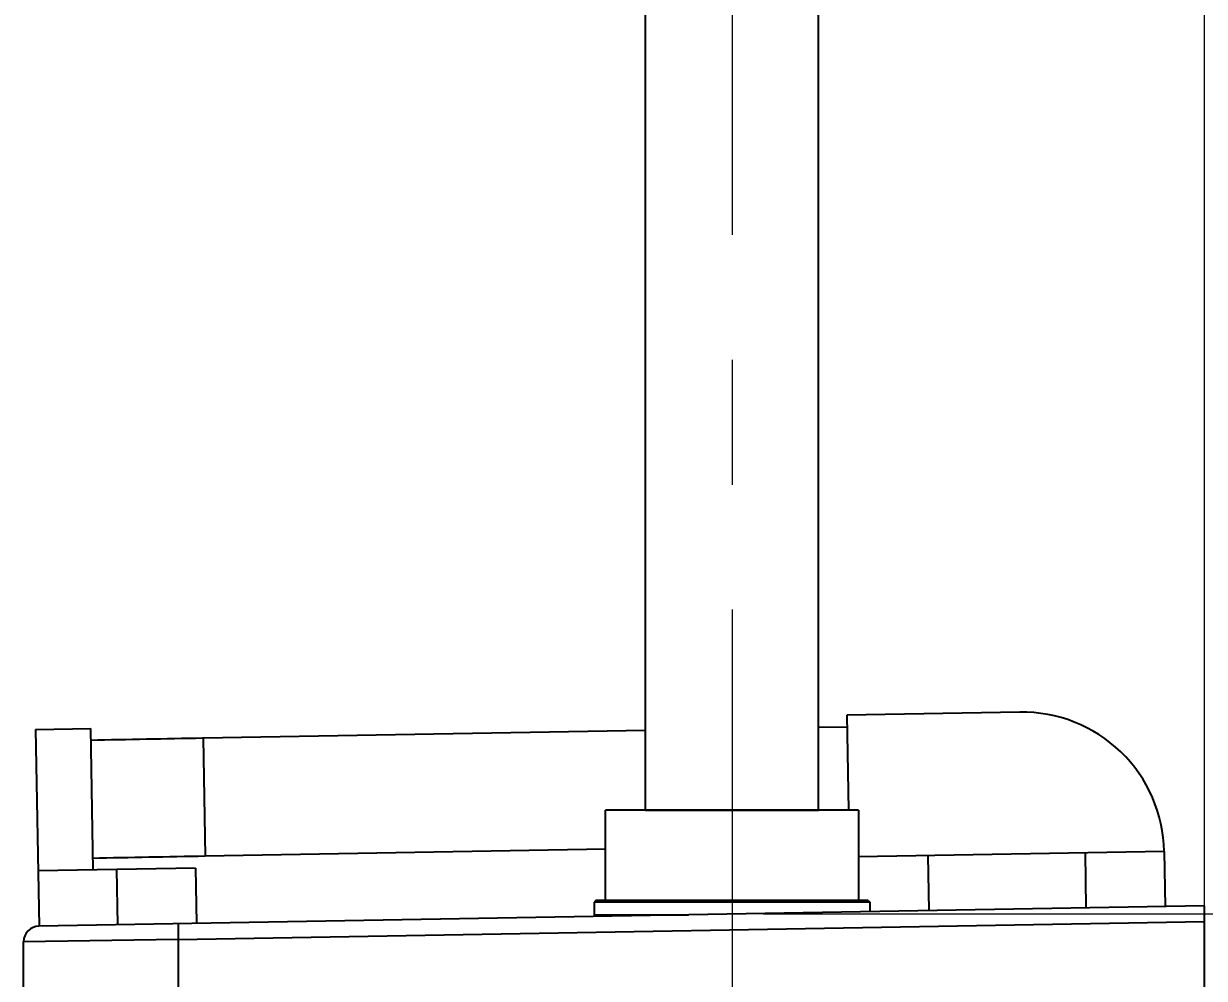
# Model space of a CAD drawing. Extents: x 8047 to 11207, y 0 to 2315.
# Drawn here: x 10047.2 to 10197.2, y 511.7 to 633 of the extents above; entities that cross this region are included whole.
import ezdxf

# ---------------------------------------------------------------- set-up
doc = ezdxf.new("R2010")
doc.units = 0
doc.header["$LTSCALE"] = 10
doc.header["$MEASUREMENT"] = 0
doc.header["$PDMODE"] = 3
doc.header["$PDSIZE"] = -10
doc.linetypes.add('CENTER2', pattern=[28.575000000000003, 19.05, -3.175, 3.175, -3.175])
doc.layers.get('0').update_dxf_attribs({"linetype": 'CONTINUOUS'})
doc.layers.get('DEFPOINTS').update_dxf_attribs({"linetype": 'CONTINUOUS'})
doc.layers.add('Cneter', color=1, linetype='CENTER2', lineweight=13)
doc.layers.add('치수선', color=7, linetype='CONTINUOUS', lineweight=20)
doc.layers.add('DEF_LAYER_ASSEM_MEMBER', color=7, linetype='CONTINUOUS')
doc.styles.add('Daelim Dimension', font='')
doc.styles.get('Daelim Dimension').set_extended_font_data('나눔고딕')
doc.dimstyles.new('DEFAULT', dxfattribs={"dimscale": 2, "dimtxt": 2, "dimasz": 2, "dimexe": 0, "dimexo": 2, "dimgap": 1, "dimtad": 1, "dimdec": 1, "dimzin": 9, "dimdsep": 46, "dimtxsty": 'Daelim Dimension', "dimcen": 0.5, "dimclrd": 252, "dimclre": 252, "dimclrt": 3, "dimadec": 1, "dimazin": 0, "dimtfac": 1, "dimtdec": 1, "dimtix": 1, "dimtmove": 0, "dimatfit": 3, "dimfxl": 1, "dimtolj": 1, "dimtzin": 1, "dimlwd": 9, "dimlwe": 9, "dimarcsym": 0})

# ---------------------------------------------------------------- blocks, each defined once
blk = doc.blocks.new('*D13')
at = {"color": 5, "lineweight": 9, "ltscale": 0.5, "transparency": 16777216}
for p, q in [((10191.15540216633, 1048.729507394514), (10424.42471707703, 1048.729507394514)), ((10422.42471707703, 1040.729507394514), (10422.42471707703, 527.8551843093092)), ((10141.21487281115, 519.8551843093092), (10424.42471707703, 519.8551843093092))]:
    blk.add_line(p, q, dxfattribs=at)
at = {"color": 5, "ltscale": 0.5, "transparency": 16777216}
for points in [[(10421.09138374369, 1040.729507394514), (10423.75805041036, 1040.729507394514), (10422.42471707703, 1048.729507394514)], [(10421.09138374369, 527.8551843093092), (10423.75805041036, 527.8551843093092), (10422.42471707703, 519.8551843093092)]]:
    blk.add_solid(points, dxfattribs=at)
at = {"layer": 'DEFPOINTS', "color": 0, "ltscale": 0.5, "transparency": 16777216}
for p in [(10187.15540216633, 1048.729507394514), (10137.21487281115, 519.8551843093092), (10422.42471707703, 519.8551843093092)]:
    blk.add_point(p, dxfattribs=at)
at = {"color": 7, "ltscale": 0.5, "transparency": 16777216, "insert": (10409.53773567502, 784.2923458519133), "char_height": 20, "attachment_point": 5, "rotation": 90, "style": 'Daelim Dimension'}
blk.add_mtext('\\A1;880', dxfattribs=at)
blk = doc.blocks.new('*D16')
at = {"color": 5, "lineweight": 9, "ltscale": 0.5, "transparency": 16777216}
for p, q in [((10111.71980597991, 1291.10310572228), (10528.53369691768, 1291.10310572228)), ((10526.53369691768, 478.9025743138126), (10526.53369691768, 1283.10310572228)), ((10224.59480623701, 470.9025743138127), (10528.53369691768, 470.9025743138126))]:
    blk.add_line(p, q, dxfattribs=at)
at = {"color": 5, "ltscale": 0.5, "transparency": 16777216}
for points in [[(10525.20036358435, 1283.10310572228), (10527.86703025102, 1283.10310572228), (10526.53369691768, 1291.10310572228)], [(10525.20036358435, 478.9025743138126), (10527.86703025102, 478.9025743138126), (10526.53369691768, 470.9025743138126)]]:
    blk.add_solid(points, dxfattribs=at)
at = {"layer": 'DEFPOINTS', "color": 0, "ltscale": 0.5, "transparency": 16777216}
for p in [(10107.71980597991, 1291.10310572228), (10526.53369691768, 1291.10310572228), (10220.59480623701, 470.9025743138127)]:
    blk.add_point(p, dxfattribs=at)
at = {"color": 7, "ltscale": 0.5, "transparency": 16777216, "insert": (10510.82840364157, 881.0028400180479), "char_height": 20, "attachment_point": 5, "rotation": 90, "style": 'Daelim Dimension'}
blk.add_mtext('\\A1;(980~1330)', dxfattribs=at)

msp = doc.modelspace()

# ---------------------------------------------------------------- linework, layer by layer
at = {"color": 7, "linetype": 'Continuous'}
for p, q in [((10173.78699883089, 545.4973613446094), (10151.79034953749, 545.1134084030094)), ((10151.79034953749, 545.1134084030094), (10152.00128473459, 533.0289390519094)), ((10048.7485910066, 543.3148078176094), (10055.7475248727, 543.4369746626094)), ((10048.7485910066, 543.3148078176094), (10049.18490116759, 518.3186154386094)), ((10056.06166818859, 525.4397161498094), (10055.7475248727, 543.4369746626094)), ((10126.21980598055, 543.1663871156313), (10070.01685341659, 542.1853609295094)), ((10151.84274661899, 543.6136372081095), (10148.21980598055, 543.5503985440367)), ((10070.01685341659, 542.1853609295094), (10069.96440827339, 542.1844451664094)), ((10070.01685341659, 542.1853609295094), (10070.27855978879, 527.1876448064094)), ((10121.15839723919, 521.5585343143094), (10121.15839723919, 533.0289390519094)), ((10153.28121472189, 533.0289390519094), (10121.15839723919, 533.0289390519094)), ((10153.28121472189, 533.0289390519094), (10153.28121472189, 521.5585343143094)), ((10121.15839723919, 528.0757556727094), (10070.27855978879, 527.1876448064094)), ((10192.09840065959, 527.8142461477095), (10153.28121472189, 527.1366896468095)), ((10162.1029698049, 527.2906739546094), (10162.22513664999, 520.2917400885094)), ((10182.22209055309, 520.6407882172094), (10182.09992370809, 527.6397220833095)), ((10192.09840065959, 527.8142461477095), (10192.22056750469, 520.8153122816094)), ((10069.05968822559, 525.6665974335093), (10049.0627343225, 525.3175493047094)), ((10059.18337811909, 518.4931395030095), (10059.06121127409, 525.4920733691094)), ((10069.05968822559, 525.6665974335093), (10069.18185507069, 518.6676635674095)), ((10197.21980598049, 520.9025743138094), (10049.18490116749, 518.3186154386094)), ((10119.91980598049, 521.5585343143094), (10119.71980598049, 521.3585343143094)), ((10119.71980598049, 521.3585343143094), (10119.71980598049, 519.7585343143095)), ((10154.71980598049, 521.3585343143094), (10119.71980598049, 521.3585343143094)), ((10154.51980598049, 521.5585343143094), (10119.91980598049, 521.5585343143094)), ((10154.51980598049, 521.5585343143094), (10154.71980598049, 521.3585343143094)), ((10154.71980598049, 521.3585343143094), (10154.71980598049, 520.1607340543094)), ((10197.21980598049, 420.9025743138094), (10197.21980598049, 520.9025743138094)), ((10119.71980598049, 519.7585343143095), (10131.67779830499, 519.7585343143095)), ((10119.91980598049, 519.5585343143094), (10119.71980598049, 519.7585343143095)), ((10066.87075786749, 516.6276278253093), (10197.21980598049, 518.9028789235093)), ((10066.87075786749, 516.6276278728094), (10047.21980596729, 516.3189173958094)), ((10047.21980598049, 425.4862285792095), (10047.21980598049, 516.3189200484095)), ((10066.87075786749, 516.6276278253093), (10066.87075786749, 425.1775208022094))]:
    msp.add_line(p, q, dxfattribs=at)
at = {"ltscale": 0.5}
msp.add_line((10126.21980598055, 533.0289390519096), (10148.21980598054, 533.0289390519094), dxfattribs=at)
at = {"color": 7, "linetype": 'Continuous'}
for centre, radius, start, end in [((10174.10114214679, 527.5001028318094), 18, 1.000000000001762, 91.00000000007995), ((10158.63836110689, -4520.586815810092), 5063.5477593167, 91.00342748084582, 91.16478980164705), ((10173.94489601439, -5371.440673394291), 5899.539197729499, 91.00684969688119, 91.14584116255638), ((10049.21970648639, 516.3189289656094), 1.999997657, 90.99715458279273, 180.0002554728997)]:
    msp.add_arc(centre, radius, start, end, dxfattribs=at)
msp.add_open_spline([(10066.87075788309, 518.6273232159094), (10066.86733442369, 518.6272634592095), (10066.86809569599, 518.6074731899095), (10066.86293359579, 518.5849369508095), (10066.86221401559, 518.5338115520095), (10066.85959005099, 518.4694637683094), (10066.8583003336, 518.3852283496094), (10066.85657878079, 518.2410746221094), (10066.85604236939, 518.0235162859095), (10066.85707007829, 517.7245331888095), (10066.86102195169, 517.2531303557095), (10066.866306415, 516.8827299601095), (10066.87075788309, 516.6276278256095)], degree=3, knots=[0, 0, 0, 0, 0.0051345019, 0.0196437438, 0.0434956794, 0.0765302062, 0.1185054754, 0.1689462858, 0.2931193339, 0.4444899373, 0.6173980368, 1, 1, 1, 1], dxfattribs=at)
at = {"layer": 'Cneter', "lineweight": 5, "ltscale": 0.5}
msp.add_open_spline([(10137.21980598055, 1272.909246988061), (10137.21980598055, 529.893431175707), (10137.12732028926, 341.6991634952116)], degree=1, knots=[0, 0, 0.1742160278745656, 1, 1], dxfattribs=at)
at = {"layer": 'DEF_LAYER_ASSEM_MEMBER', "color": 7, "linetype": 'Continuous'}
for p, q in [((10126.21980598055, 533.0289390519096), (10126.21980598055, 716.1920163080223)), ((10148.21980598054, 533.0289390519096), (10148.21980598055, 716.1859602639222))]:
    msp.add_line(p, q, dxfattribs=at)
at = {"layer": '치수선'}
msp.add_line((10197.21980598049, 289.0930619130116), (10197.2198059805, 1455.760812307495), dxfattribs=at)

# ---------------------------------------------------------------- dimensions: what is measured, and where the dimension line sits
at = {"color": 5, "ltscale": 0.5}
for base, p1, p2, text, picture, middle in [((10526.53369691768, 1291.10310572228), (10220.59480623701, 470.9025743138127), (10107.71980597991, 1291.10310572228), '(980~1330)', '*D16', (10510.82840364157, 881.0028400180479)), ((10422.42471707703, 519.8551843093092), (10187.15540216633, 1048.729507394514), (10137.21487281115, 519.8551843093092), '880', '*D13', (10409.53773567502, 784.2923458519133))]:
    dim = msp.add_linear_dim(base=base, p1=p1, p2=p2, angle=90, text=text, dimstyle='DEFAULT', override={"dimtxt": 10, "dimasz": 4, "dimexe": 1, "dimdec": 0, "dimclrd": 5, "dimclre": 5, "dimclrt": 7}, dxfattribs=at)
    dim.commit()
    dim.dimension.update_dxf_attribs({"geometry": picture, "text_midpoint": middle})

doc.saveas('drawing.dxf')
